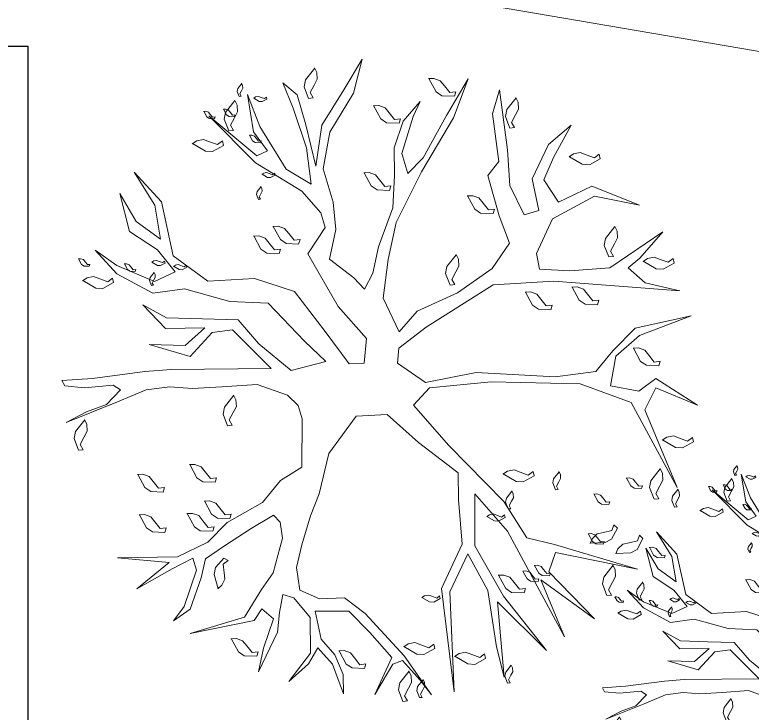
# Model space of a CAD drawing. Header units: millimetres. Extents: x 235 to 418, y 139 to 274.
# Drawn here: x 373.97 to 384.88, y 245.03 to 255.36 of the extents above; entities that cross this region are included whole.
import ezdxf

# ---------------------------------------------------------------- set-up
doc = ezdxf.new("R2010")
doc.units = ezdxf.units.MM
doc.header["$LTSCALE"] = 0.01
for name, color, linetype, lineweight in [('arboles', 252, 'Continuous', 9), ('muros', 3, 'Continuous', 30), ('puertas', 2, 'Continuous', 9), ('terreno', 7, 'Continuous', 9)]:
    doc.layers.add(name, color=color, linetype=linetype, lineweight=lineweight)

# ---------------------------------------------------------------- blocks, each defined once
blk = doc.blocks.new('A$C0A697A68')
at = {"layer": 'puertas'}
blk.add_lwpolyline([(2.3681, 4.3008), (2.6575, 3.7954), (2.9317, 3.4878), (2.9077, 3.2515), (2.7645, 3.2435), (2.534, 3.5569), (2.2388, 3.9393), (1.8557, 4.0658), (1.4042, 4.0389), (1.072, 4.2832), (0.9585, 4.8009), (0.6982, 5.0881), (0.896, 4.7704), (0.9505, 4.4446), (0.7172, 4.6133), (0.5594, 4.8809), (0.6525, 4.5158), (0.92, 4.3406), (1.0924, 4.1305), (0.8939, 4.0374), (0.5297, 4.1886), (0.321, 4.3384), (0.529, 4.1108), (0.8758, 3.9239), (1.1811, 3.9647), (1.6187, 3.8455), (1.9873, 3.828), (2.3356, 3.4638), (2.5392, 3.2689), (2.207, 3.1801), (1.8951, 3.4383), (1.698, 3.6673), (1.3527, 3.6767), (1.0074, 3.6861), (0.7799, 3.8112), (0.9987, 3.585), (1.3753, 3.5909), (1.187, 3.4214), (0.8417, 3.4309), (1.2343, 3.3167), (1.448, 3.5451), (1.6442, 3.5713), (2.0158, 3.199), (1.0524, 3.1906), (0.7989, 3.1698), (0.2973, 3.1028), (0, 3.0853), (0.0291, 3.0337), (0.2203, 3.0148), (0.4943, 3.0403), (0.567, 2.9945), (0.4304, 2.8541), (0.24, 2.7843), (0.043, 2.6803), (0.538, 2.8796), (0.8113, 2.9938), (1.0403, 3.0244), (1.2533, 3.0084), (1.5397, 3.0244), (1.8806, 3.0477), (2.1721, 2.9423), (2.2739, 2.8449), (2.3132, 2.7169), (2.3089, 2.2501), (2.104, 2.1228), (1.9324, 1.9111), (1.5916, 1.7213), (1.4062, 1.53), (1.114, 1.3911), (0.5383, 1.3808), (1.0326, 1.3358), (0.7223, 1.0834), (1.0632, 1.2733), (1.2601, 1.3773), (1.298, 1.2602), (1.1781, 0.9111), (1.0742, 0.7751), (1.237, 0.8857), (1.3409, 1.1882), (1.383, 1.3715), (1.5662, 1.4959), (1.8213, 1.6631), (2.0372, 1.7919), (2.1019, 1.7228), (2.1223, 1.5701), (2.0336, 1.2363), (1.9217, 1.077), (1.7575, 0.8109), (1.2349, 0.6523), (1.8505, 0.7789), (1.9247, 0.8887), (2.0374, 0.7927), (1.9415, 0.5135), (1.8943, 0.2851), (2.0766, 0.6647), (2.0955, 0.856), (2.1282, 1.0269), (2.2321, 0.9963), (2.3907, 0.8066), (2.3922, 0.4626), (2.1843, 0.1906), (2.3726, 0.3601), (2.4627, 0.5164), (2.6059, 0.3579), (2.7107, 0.0721), (2.7077, 0.2605), (2.627, 0.4495), (2.4961, 0.5986), (2.4379, 0.8684), (2.7599, 0.867), (2.965, 0.6612), (3.1744, 0.4227), (3.0109, 0.0678), (3.1831, 0.3572), (3.2783, 0.3922), (3.4477, 0.2038), (3.5554, 0.0628), (3.2943, 0.4387), (2.9184, 0.8437), (2.7206, 0.9949), (2.4778, 0.9847), (2.2888, 1.0705), (2.2597, 1.2887), (2.3084, 1.5061), (2.3934, 1.7839), (2.4762, 1.9948), (2.5684, 2.3846), (2.8315, 2.7417), (3.1288, 2.7592), (3.4313, 2.4887), (3.8144, 2.1957), (3.8152, 1.9404), (3.8502, 1.5121), (3.6518, 1.086), (3.7734, 0.0919), (3.734, 1.0525), (3.9069, 1.4198), (4.0982, 1.0678), (4.1819, 0.5239), (4.2539, 0.2337), (4.1905, 0.958), (4.6639, 0.4883), (4.2501, 1.0104), (3.9745, 1.4954), (3.9744, 1.995), (4.2885, 1.6372), (4.8347, 0.6221), (4.6063, 1.169), (5.1225, 0.7938), (4.6848, 1.2461), (4.7487, 1.4322), (5.536, 1.2709), (4.7385, 1.5086), (4.4746, 1.5733), (4.2506, 1.9208), (3.7235, 2.4611), (3.3832, 2.8487), (3.5387, 3.0138), (4.1305, 3.0705), (4.9875, 3.0517), (5.4775, 2.8729), (5.9197, 2.0548), (5.6091, 2.8016), (5.7137, 3.0155), (6.1136, 2.8468), (5.713, 3.1042), (5.5516, 2.9827), (5.2783, 3.035), (5.3291, 3.3194), (5.5581, 3.5165), (6.0545, 3.7049), (5.5152, 3.5885), (5.3, 3.371), (5.138, 3.1717), (4.7454, 3.1193), (3.9851, 3.1622), (3.4988, 3.0639), (3.2297, 3.2501), (3.2435, 3.3962), (3.5052, 3.5977), (4.1499, 4.0057), (4.7336, 4.0392), (5.9447, 3.9456), (5.6125, 4.0233), (5.4489, 4.168), (5.5586, 4.2604), (5.7803, 4.512), (5.2715, 4.1666), (4.887, 4.1374), (4.5962, 4.1541), (4.5649, 4.3054), (4.7204, 4.637), (5.1238, 4.8574), (5.5571, 4.7709), (5.0998, 4.9541), (4.7763, 4.7999), (4.6367, 5.0144), (4.7305, 5.2268), (4.8998, 5.538), (4.6803, 5.3533), (4.5248, 5.0217), (4.5874, 4.7192), (4.4485, 4.6784), (4.3111, 4.9598), (4.2877, 5.3009), (4.2106, 5.879), (4.1415, 5.6477), (4.2027, 5.1896), (4.0988, 5.0536), (4.2057, 4.6682), (4.3076, 4.4043), (4.1404, 4.1599), (3.8053, 3.9264), (3.4179, 3.7526), (3.2449, 3.5518), (3.0908, 3.8754), (3.1408, 4.2485), (3.2156, 4.6027), (3.4613, 5.0906), (3.7694, 5.6092), (3.9081, 5.983), (3.6996, 5.6332), (3.4765, 5.2259), (3.3304, 5.0732), (3.2715, 5.2651), (3.379, 5.6237), (3.4487, 5.7662), (3.2852, 5.5778), (3.1973, 5.3219), (3.1996, 5.0557), (3.1858, 4.743), (3.047, 4.3692), (2.9919, 4.1176), (2.9127, 3.9627), (2.8094, 4.071), (2.5746, 4.2506), (2.6363, 4.5364), (2.6122, 4.7997), (2.514, 5.1196), (2.5779, 5.4723), (2.8054, 5.8468), (2.8901, 6.1745), (2.7123, 5.8788), (2.5023, 5.5399), (2.4443, 5.1436), (2.3468, 5.5414), (2.2638, 5.8301), (2.1264, 5.9449), (2.2253, 5.7028), (2.3541, 5.3203), (2.4007, 4.9713), (2.1593, 5.1167), (1.9048, 5.5268), (1.7862, 5.8329), (1.8452, 5.4744), (1.9804, 5.2926), (1.8758, 5.2453), (1.4141, 5.6278), (1.8627, 5.177), (2.3098, 4.9036), (2.4931, 4.6949), (2.5338, 4.556)], close=True, dxfattribs=at)
for points in [[(2.4319, 6.0909), (2.4544, 6.0439), (2.4585, 5.9798), (2.4292, 5.9244), (2.3904, 5.8515), (2.4192, 5.801), (2.3742, 5.7964), (2.3313, 5.9084), (2.3445, 5.9748), (2.4338, 6.0882)], [(3.5281, 5.9858), (3.5802, 5.9879), (3.6408, 5.9665), (3.6801, 5.9177), (3.7318, 5.8533), (3.7896, 5.8598), (3.7761, 5.8167), (3.6563, 5.8214), (3.6004, 5.8597), (3.5313, 5.9864)], [(1.7307, 5.9409), (1.7403, 5.9209), (1.742, 5.8936), (1.7295, 5.87), (1.713, 5.839), (1.7253, 5.8175), (1.7062, 5.8156), (1.6879, 5.8632), (1.6935, 5.8915), (1.7315, 5.9397)], [(1.6636, 5.7774), (1.6861, 5.7304), (1.6902, 5.6663), (1.6609, 5.6109), (1.6221, 5.538), (1.6509, 5.4874), (1.6059, 5.4829), (1.563, 5.5949), (1.5762, 5.6613), (1.6654, 5.7747)], [(1.8467, 5.7974), (1.8653, 5.8096), (1.8921, 5.8151), (1.9171, 5.8059), (1.9501, 5.7937), (1.9697, 5.8088), (1.9742, 5.7901), (1.9295, 5.7656), (1.9007, 5.7673), (1.8478, 5.7984)], [(4.3678, 5.8054), (4.3903, 5.7584), (4.3944, 5.6942), (4.3651, 5.6388), (4.3263, 5.566), (4.3551, 5.5154), (4.3101, 5.5109), (4.2672, 5.6228), (4.2804, 5.6893), (4.3696, 5.8027)], [(1.555, 5.6925), (1.5772, 5.6934), (1.603, 5.6842), (1.6197, 5.6635), (1.6417, 5.6361), (1.6663, 5.6389), (1.6605, 5.6205), (1.6096, 5.6225), (1.5858, 5.6388), (1.5564, 5.6927)], [(2.9968, 5.7261), (3.0488, 5.7283), (3.1095, 5.7068), (3.1488, 5.658), (3.2005, 5.5936), (3.2583, 5.6002), (3.2447, 5.5571), (3.125, 5.5617), (3.0691, 5.6001), (3, 5.7268)], [(1.3642, 5.6717), (1.3863, 5.6726), (1.4121, 5.6635), (1.4289, 5.6427), (1.4509, 5.6153), (1.4755, 5.6181), (1.4697, 5.5998), (1.4187, 5.6018), (1.3949, 5.6181), (1.3656, 5.672)], [(1.256, 5.3602), (1.2996, 5.3889), (1.3626, 5.4017), (1.4214, 5.3801), (1.4989, 5.3516), (1.5451, 5.387), (1.5557, 5.3431), (1.4506, 5.2854), (1.3829, 5.2894), (1.2585, 5.3624)], [(1.8056, 5.4425), (1.8278, 5.4434), (1.8535, 5.4343), (1.8703, 5.4135), (1.8923, 5.3861), (1.9169, 5.3889), (1.9111, 5.3706), (1.8601, 5.3726), (1.8364, 5.3889), (1.807, 5.4428)], [(4.8798, 5.2334), (4.9234, 5.262), (4.9864, 5.2748), (5.0452, 5.2533), (5.1227, 5.2247), (5.1689, 5.2601), (5.1795, 5.2162), (5.0744, 5.1585), (5.0067, 5.1625), (4.8823, 5.2356)], [(1.9255, 5.0663), (1.944, 5.0785), (1.9708, 5.084), (1.9958, 5.0748), (2.0288, 5.0626), (2.0484, 5.0777), (2.0529, 5.059), (2.0082, 5.0345), (1.9794, 5.0362), (1.9265, 5.0672)], [(2.9053, 5.0811), (2.9574, 5.0832), (3.018, 5.0618), (3.0573, 5.0129), (3.109, 4.9486), (3.1668, 4.9551), (3.1533, 4.912), (3.0335, 4.9167), (2.9776, 4.955), (2.9085, 5.0817)], [(1.9161, 4.9502), (1.9257, 4.9302), (1.9275, 4.9029), (1.915, 4.8793), (1.8985, 4.8483), (1.9107, 4.8268), (1.8916, 4.8249), (1.8733, 4.8725), (1.8789, 4.9008), (1.9169, 4.949)], [(3.9006, 4.8587), (3.9526, 4.8608), (4.0132, 4.8393), (4.0526, 4.7905), (4.1042, 4.7262), (4.1621, 4.7327), (4.1485, 4.6896), (4.0287, 4.6943), (3.9728, 4.7326), (3.9038, 4.8593)], [(2.0309, 4.5647), (2.083, 4.5668), (2.1436, 4.5453), (2.183, 4.4965), (2.2346, 4.4322), (2.2924, 4.4387), (2.2789, 4.3956), (2.1591, 4.4003), (2.1032, 4.4386), (2.0341, 4.5653)], [(5.3183, 4.5664), (5.3408, 4.5194), (5.3449, 4.4552), (5.3156, 4.3998), (5.2768, 4.327), (5.3056, 4.2764), (5.2606, 4.2719), (5.2177, 4.3838), (5.2309, 4.4503), (5.3201, 4.5637)], [(1.8434, 4.473), (1.8955, 4.4752), (1.9561, 4.4537), (1.9954, 4.4049), (2.0471, 4.3405), (2.1049, 4.3471), (2.0914, 4.304), (1.9716, 4.3087), (1.9157, 4.347), (1.8466, 4.4737)], [(0.1604, 4.2545), (0.1826, 4.2554), (0.2084, 4.2463), (0.2251, 4.2255), (0.2471, 4.1981), (0.2717, 4.2009), (0.2659, 4.1826), (0.215, 4.1846), (0.1912, 4.2009), (0.1618, 4.2548)], [(3.7924, 4.2964), (3.8148, 4.2493), (3.819, 4.1852), (3.7896, 4.1298), (3.7508, 4.057), (3.7797, 4.0064), (3.7347, 4.0018), (3.6918, 4.1138), (3.705, 4.1803), (3.7942, 4.2937)], [(5.591, 4.2292), (5.6345, 4.2578), (5.6975, 4.2706), (5.7564, 4.2491), (5.8338, 4.2205), (5.88, 4.256), (5.8906, 4.212), (5.7855, 4.1543), (5.7179, 4.1584), (5.5934, 4.2314)], [(0.6015, 4.2048), (0.6236, 4.2057), (0.6494, 4.1965), (0.6662, 4.1758), (0.6881, 4.1484), (0.7128, 4.1512), (0.707, 4.1328), (0.656, 4.1348), (0.6322, 4.1511), (0.6029, 4.205)], [(0.8672, 4.2212), (0.8858, 4.2334), (0.9126, 4.2389), (0.9376, 4.2297), (0.9706, 4.2175), (0.9902, 4.2326), (0.9947, 4.2139), (0.95, 4.1894), (0.9212, 4.1911), (0.8683, 4.2221)], [(1.0751, 4.1816), (1.0937, 4.1938), (1.1205, 4.1992), (1.1455, 4.1901), (1.1785, 4.1779), (1.1981, 4.193), (1.2026, 4.1743), (1.1579, 4.1497), (1.1291, 4.1514), (1.0762, 4.1825)], [(0.8885, 4.1233), (0.8981, 4.1033), (0.8999, 4.076), (0.8874, 4.0525), (0.8709, 4.0215), (0.8831, 4), (0.864, 3.998), (0.8457, 4.0457), (0.8514, 4.0739), (0.8893, 4.1222)], [(0.2001, 4.0424), (0.2436, 4.071), (0.3066, 4.0839), (0.3655, 4.0623), (0.4429, 4.0338), (0.4891, 4.0692), (0.4997, 4.0252), (0.3946, 3.9676), (0.327, 3.9716), (0.2025, 4.0446)], [(4.9054, 3.9825), (4.9574, 3.9846), (5.018, 3.9632), (5.0574, 3.9144), (5.109, 3.85), (5.1669, 3.8566), (5.1533, 3.8134), (5.0335, 3.8181), (4.9776, 3.8564), (4.9086, 3.9832)], [(4.4569, 3.9338), (4.5089, 3.9359), (4.5695, 3.9144), (4.6089, 3.8656), (4.6605, 3.8012), (4.7184, 3.8078), (4.7048, 3.7647), (4.585, 3.7694), (4.5291, 3.8077), (4.4601, 3.9344)], [(5.4943, 3.395), (5.5464, 3.3971), (5.607, 3.3757), (5.6463, 3.3269), (5.698, 3.2625), (5.7558, 3.269), (5.7423, 3.2259), (5.6225, 3.2306), (5.5666, 3.2689), (5.4975, 3.3956)], [(1.6533, 2.945), (1.6758, 2.898), (1.6799, 2.8338), (1.6506, 2.7784), (1.6118, 2.7056), (1.6406, 2.655), (1.5956, 2.6505), (1.5527, 2.7624), (1.5659, 2.8289), (1.6551, 2.9423)], [(0.2198, 2.7092), (0.2423, 2.6622), (0.2464, 2.598), (0.2171, 2.5426), (0.1783, 2.4698), (0.2071, 2.4192), (0.1621, 2.4147), (0.1192, 2.5266), (0.1324, 2.5931), (0.2217, 2.7065)], [(5.776, 2.5108), (5.8195, 2.5395), (5.8825, 2.5523), (5.9414, 2.5307), (6.0188, 2.5022), (6.065, 2.5376), (6.0756, 2.4937), (5.9706, 2.436), (5.9029, 2.44), (5.7784, 2.513)], [(1.228, 2.2758), (1.2801, 2.2779), (1.3407, 2.2565), (1.38, 2.2077), (1.4317, 2.1433), (1.4895, 2.1499), (1.476, 2.1067), (1.3562, 2.1114), (1.3003, 2.1497), (1.2312, 2.2765)], [(4.2437, 2.1841), (4.2872, 2.2128), (4.3502, 2.2256), (4.4091, 2.204), (4.4865, 2.1755), (4.5327, 2.2109), (4.5433, 2.167), (4.4382, 2.1093), (4.3706, 2.1133), (4.2461, 2.1863)], [(4.7822, 2.209), (4.7954, 2.1813), (4.7979, 2.1433), (4.7805, 2.1106), (4.7576, 2.0676), (4.7746, 2.0377), (4.7481, 2.035), (4.7227, 2.1011), (4.7305, 2.1404), (4.7833, 2.2074)], [(5.7541, 2.2379), (5.7766, 2.1909), (5.7807, 2.1267), (5.7514, 2.0713), (5.7126, 1.9985), (5.7414, 1.9479), (5.6964, 1.9434), (5.6535, 2.0553), (5.6667, 2.1218), (5.7559, 2.2352)], [(0.7288, 2.1815), (0.7808, 2.1836), (0.8414, 2.1622), (0.8808, 2.1133), (0.9324, 2.049), (0.9903, 2.0555), (0.9767, 2.0124), (0.8569, 2.0171), (0.801, 2.0554), (0.732, 2.1821)], [(5.43, 2.1469), (5.4607, 2.1482), (5.4965, 2.1355), (5.5198, 2.1066), (5.5503, 2.0686), (5.5845, 2.0725), (5.5765, 2.047), (5.5057, 2.0498), (5.4727, 2.0724), (5.4319, 2.1473)], [(4.3282, 2.0238), (4.3414, 1.996), (4.3439, 1.9581), (4.3265, 1.9253), (4.3036, 1.8823), (4.3206, 1.8524), (4.2941, 1.8497), (4.2687, 1.9159), (4.2765, 1.9552), (4.3292, 2.0222)], [(5.116, 1.9935), (5.1467, 1.9947), (5.1826, 1.982), (5.2058, 1.9532), (5.2363, 1.9152), (5.2705, 1.919), (5.2625, 1.8935), (5.1917, 1.8963), (5.1587, 1.919), (5.1179, 1.9938)], [(5.9262, 2.0403), (5.9394, 2.0125), (5.9419, 1.9746), (5.9245, 1.9418), (5.9016, 1.8988), (5.9186, 1.8689), (5.892, 1.8662), (5.8667, 1.9324), (5.8745, 1.9717), (5.9272, 2.0387)], [(1.3687, 1.9265), (1.4208, 1.9286), (1.4814, 1.9072), (1.5207, 1.8584), (1.5724, 1.794), (1.6302, 1.8005), (1.6167, 1.7574), (1.4969, 1.7621), (1.441, 1.8004), (1.3719, 1.9271)], [(0.7446, 1.7934), (0.7967, 1.7955), (0.8573, 1.774), (0.8966, 1.7252), (0.9483, 1.6609), (1.0061, 1.6674), (0.9926, 1.6243), (0.8728, 1.629), (0.8169, 1.6673), (0.7478, 1.794)], [(1.2051, 1.805), (1.2571, 1.8072), (1.3178, 1.7857), (1.3571, 1.7369), (1.4088, 1.6725), (1.4666, 1.6791), (1.453, 1.6359), (1.3333, 1.6406), (1.2774, 1.6789), (1.2083, 1.8057)], [(4.0873, 1.7772), (4.113, 1.7942), (4.1503, 1.8017), (4.1851, 1.789), (4.2308, 1.7721), (4.2581, 1.793), (4.2644, 1.7671), (4.2023, 1.733), (4.1623, 1.7354), (4.0887, 1.7785)], [(5.0822, 1.5185), (5.1034, 1.5661), (5.1494, 1.6109), (5.2106, 1.6246), (5.2912, 1.6425), (5.3109, 1.6972), (5.3436, 1.666), (5.2864, 1.5606), (5.2273, 1.5275), (5.0831, 1.5216)], [(5.0619, 1.6123), (5.0927, 1.6135), (5.1285, 1.6009), (5.1518, 1.572), (5.1823, 1.534), (5.2165, 1.5378), (5.2085, 1.5124), (5.1377, 1.5151), (5.1046, 1.5378), (5.0638, 1.6127)], [(5.3287, 1.4181), (5.3498, 1.4657), (5.3959, 1.5106), (5.4571, 1.5243), (5.5377, 1.5421), (5.5574, 1.5969), (5.59, 1.5657), (5.5328, 1.4603), (5.4737, 1.4271), (5.3295, 1.4213)], [(5.65, 1.4809), (5.6808, 1.4821), (5.7166, 1.4694), (5.7399, 1.4406), (5.7704, 1.4025), (5.8046, 1.4064), (5.7966, 1.3809), (5.7258, 1.3837), (5.6927, 1.4063), (5.6519, 1.4812)], [(1.5021, 1.081), (1.5406, 1.1161), (1.5687, 1.1739), (1.5624, 1.2363), (1.554, 1.3184), (1.5998, 1.3543), (1.5599, 1.3755), (1.4779, 1.2881), (1.465, 1.2215), (1.5048, 1.0828)], [(4.5452, 1.3071), (4.576, 1.3084), (4.6118, 1.2957), (4.6351, 1.2668), (4.6656, 1.2288), (4.6998, 1.2327), (4.6917, 1.2072), (4.621, 1.21), (4.5879, 1.2326), (4.5471, 1.3075)], [(5.3007, 1.3114), (5.3231, 1.2644), (5.3273, 1.2002), (5.2979, 1.1448), (5.2591, 1.072), (5.288, 1.0214), (5.243, 1.0168), (5.2001, 1.1288), (5.2133, 1.1953), (5.3025, 1.3087)], [(4.1987, 1.2125), (4.2507, 1.2147), (4.3113, 1.1932), (4.3507, 1.1444), (4.4023, 1.08), (4.4602, 1.0866), (4.4466, 1.0434), (4.3268, 1.0481), (4.2709, 1.0864), (4.2019, 1.2132)], [(4.4344, 1.253), (4.4652, 1.2542), (4.501, 1.2415), (4.5242, 1.2127), (4.5548, 1.1747), (4.5889, 1.1785), (4.5809, 1.153), (4.5101, 1.1558), (4.4771, 1.1785), (4.4363, 1.2533)], [(5.5861, 1.1486), (5.5994, 1.1208), (5.6018, 1.0829), (5.5845, 1.0501), (5.5616, 1.0071), (5.5786, 0.9772), (5.552, 0.9745), (5.5267, 1.0407), (5.5345, 1.08), (5.5872, 1.147)], [(3.4633, 0.9985), (3.489, 1.0154), (3.5263, 1.023), (3.5611, 1.0103), (3.6068, 0.9934), (3.6341, 1.0143), (3.6404, 0.9883), (3.5783, 0.9543), (3.5383, 0.9566), (3.4647, 0.9998)], [(1.6276, 0.6029), (1.6797, 0.605), (1.7403, 0.5835), (1.7796, 0.5347), (1.8313, 0.4703), (1.8891, 0.4769), (1.8756, 0.4338), (1.7558, 0.4385), (1.6999, 0.4768), (1.6308, 0.6035)], [(3.2889, 0.5246), (3.3324, 0.5532), (3.3954, 0.566), (3.4543, 0.5445), (3.5317, 0.5159), (3.5779, 0.5513), (3.5885, 0.5074), (3.4834, 0.4497), (3.4157, 0.4537), (3.2913, 0.5267)], [(2.6642, 0.4859), (2.7163, 0.488), (2.7769, 0.4665), (2.8162, 0.4177), (2.8679, 0.3534), (2.9257, 0.3599), (2.9122, 0.3168), (2.7924, 0.3215), (2.7365, 0.3598), (2.6674, 0.4865)], [(3.7775, 0.4314), (3.821, 0.46), (3.884, 0.4729), (3.9429, 0.4513), (4.0203, 0.4228), (4.0665, 0.4582), (4.0771, 0.4142), (3.972, 0.3565), (3.9043, 0.3606), (3.7799, 0.4336)], [(3.3389, 0.2945), (3.3614, 0.2475), (3.3655, 0.1833), (3.3362, 0.1279), (3.2974, 0.0551), (3.3262, 0.0045), (3.2812, 0), (3.2383, 0.1119), (3.2515, 0.1784), (3.3407, 0.2918)], [(4.3221, 0.35), (4.3353, 0.3222), (4.3378, 0.2843), (4.3204, 0.2516), (4.2975, 0.2085), (4.3145, 0.1786), (4.288, 0.176), (4.2626, 0.2421), (4.2704, 0.2814), (4.3232, 0.3484)], [(3.475, 0.2107), (3.4883, 0.1829), (3.4907, 0.145), (3.4734, 0.1122), (3.4504, 0.0692), (3.4675, 0.0393), (3.4409, 0.0366), (3.4155, 0.1028), (3.4233, 0.1421), (3.4761, 0.2091)]]:
    blk.add_lwpolyline(points, dxfattribs=at)

msp = doc.modelspace()

# ---------------------------------------------------------------- linework, layer by layer
at = {"layer": 'muros'}
for p in [(373.768, 254.897), (374.168, 237.958)]:
    msp.add_line(p, (374.168, 254.897), dxfattribs=at)
at = {"layer": 'terreno'}
msp.add_line((389.664, 254.022), (363.508, 258.487), dxfattribs=at)

# ---------------------------------------------------------------- block references
at = {"layer": 'arboles'}
for p, xscale, yscale, zscale in [((374.663, 245.204), 1.539193020561356, 1.539193020561243, 1.539193020561257), ((382.666, 241.858), 1.150405464859091, 1.150405464859034, 1.150405464859052)]:
    msp.add_blockref('A$C0A697A68', p, dxfattribs=dict(at, xscale=xscale, yscale=yscale, zscale=zscale))

doc.saveas('drawing.dxf')
